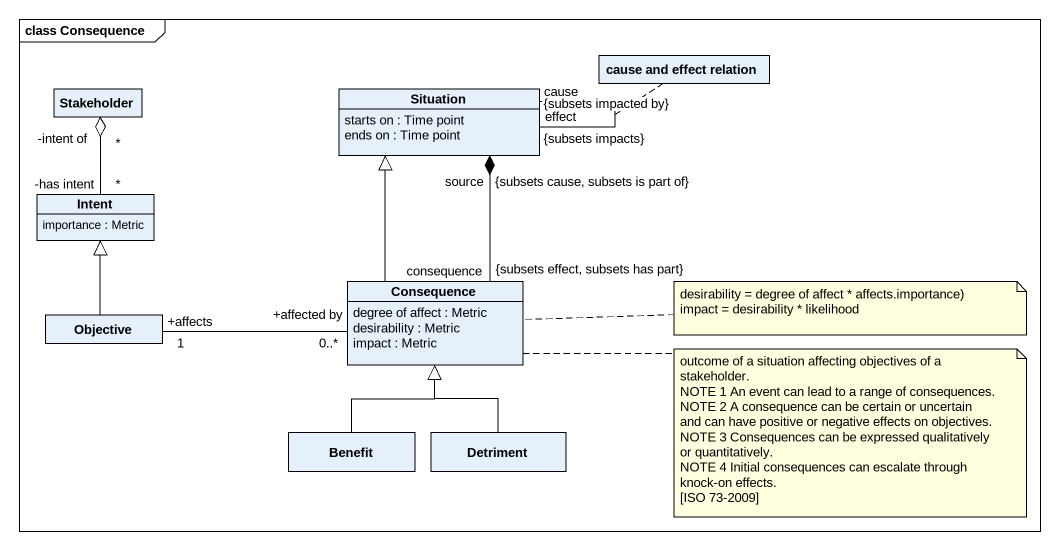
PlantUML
@startuml
mainframe class Consequence
hide circle
hide empty members
class "cause and effect relation" as cause_and_effect_relation
class Stakeholder
class Situation {
  starts on : Time point
  ends on : Time point
}
class Intent {
  importance : Metric
}
class Consequence {
  degree of affect : Metric
  desirability : Metric
  impact : Metric
}
class Objective
class Benefit
class Detriment
Stakeholder "-intent of\n*" o-- "-has intent\n*" Intent
Situation "effect\n{subsets impacts}" -- "cause\n{subsets impacted by}" Situation
(Situation, Situation) .. cause_and_effect_relation
Situation "source\n{subsets cause, subsets is part of}" *-- "consequence\n{subsets effect, subsets has part}" Consequence
Consequence -up-|> Situation
Consequence "+affected by\n0..*" -left- "+affects\n1" Objective
Objective -up-|> Intent
Benefit -up-|> Consequence
Detriment -up-|> Consequence
note right of Consequence
  desirability = degree of affect * affects.importance)
  impact = desirability * likelihood
end note
note right of Consequence
  outcome of a situation affecting objectives of a stakeholder.
  NOTE 1 An event can lead to a range of consequences.
  NOTE 2 A consequence can be certain or uncertain
  and can have positive or negative effects on objectives.
  NOTE 3 Consequences can be expressed qualitatively
  or quantitatively.
  NOTE 4 Initial consequences can escalate through
  knock-on effects.
  [ISO 73-2009]
end note
@enduml
